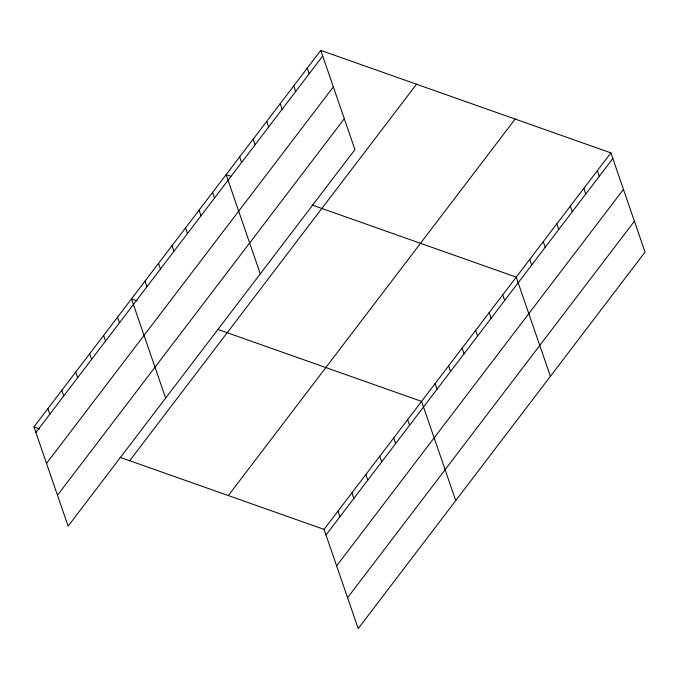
<?xml version="1.0" encoding="UTF-8"?>
<svg xmlns="http://www.w3.org/2000/svg" width="679" height="679" viewBox="0 0 679 679"><rect width="100%" height="100%" fill="white"/><g stroke="black" fill="none" stroke-linecap="round" stroke-linejoin="round"><path stroke-width="1.02" d="M320.785 50.399L354.939 149.609L68.112 526.115L33.95 426.904L320.785 50.399L610.888 152.885L645.05 252.096L358.215 628.601L324.061 529.391L120.115 457.34M35.885 432.515L322.712 56.017M46.52 463.401L333.347 86.904M57.477 495.229L344.304 118.723M129.689 460.718L416.516 84.221M228.322 495.568L515.157 119.071M324.061 529.391L610.888 152.885M325.988 535.01L612.823 158.504M336.623 565.896L623.458 189.39M347.58 597.715L634.415 221.21M230.911 176.336L226.124 174.647L260.286 273.858M312.289 205.083L516.235 277.134L550.397 376.344M137.217 300.916L131.471 298.887L165.634 398.098M217.636 329.332L421.583 401.382L455.745 500.593M33.95 426.904L39.696 428.933M597.367 170.641L599.302 176.251M583.847 188.389L585.782 194.007M570.326 206.136L572.253 211.755M556.797 223.883L558.732 229.502M543.276 241.639L545.212 247.249M529.756 259.386L531.691 265.005M502.715 294.881L504.65 300.5M489.194 312.637L491.121 318.247M475.665 330.384L477.6 335.995M462.144 348.132L464.08 353.751M448.624 365.879L450.559 371.498M435.103 383.627L437.038 389.245M307.256 68.146L309.191 73.765M293.735 85.902L295.671 91.512M407.646 419.664L409.581 425.283M280.215 103.649L282.15 109.26M393.718 437.955L395.653 443.574M266.694 121.397L268.629 127.015M379.782 456.246L381.717 461.856M253.174 139.144L255.109 144.763M365.854 474.528L367.789 480.146M239.653 156.891L241.58 162.51M351.917 492.818L353.852 498.428M337.989 511.1L339.924 516.719M212.603 192.395L214.539 198.013M199.083 210.142L201.018 215.761M185.562 227.889L187.497 233.508M172.042 245.645L173.977 251.255M158.521 263.393L160.448 269.011M144.992 281.14L146.927 286.759M117.543 317.178L119.479 322.797M103.607 335.468L105.542 341.079M89.679 353.751L91.614 359.369M75.742 372.041L77.678 377.651M61.814 390.323L63.75 395.942M47.878 408.614L49.813 414.232"/></g></svg>
